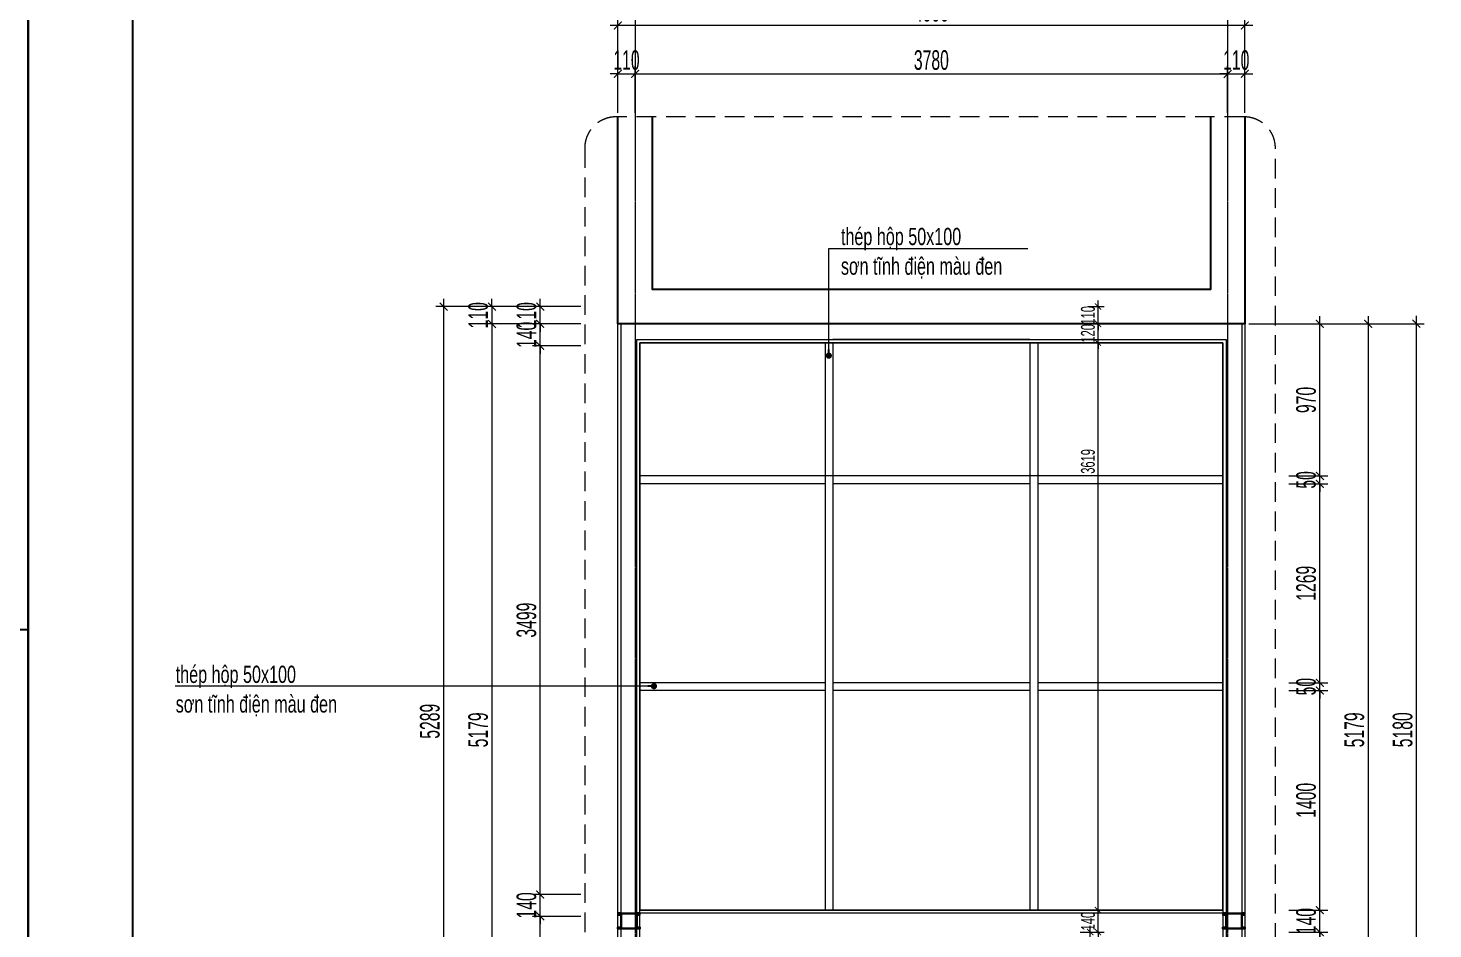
# Model space of a CAD drawing. Header units: millimetres. Extents: x 1336014 to 2939047, y -333549 to -60566.
# Drawn here: x 1394266 to 1403228, y -181788 to -176043 of the extents above; entities that cross this region are included whole.
import ezdxf

# ---------------------------------------------------------------- set-up
doc = ezdxf.new("R2010")
doc.units = ezdxf.units.MM
doc.header["$MEASUREMENT"] = 0
doc.linetypes.add('$1$HIDDEN', pattern=[0.375, 0.25, -0.125])
doc.linetypes.add('CENTER2', pattern=[1.125, 0.75, -0.125, 0.125, -0.125])
for name, color, linetype, lineweight in [('05.Text', 253, 'Continuous', 18), ('08.Dim', 156, 'Continuous', 15), ('09.Hatch', 250, 'Continuous', 5), ('10.Text', 254, 'Continuous', 18), ('10.truc', 250, 'CENTER2', 20), ('11.Khung bo', 32, 'Continuous', 50), ('12.Khung', 36, 'Continuous', 25), ('7', 7, 'Continuous', 25), ('kichthuoc', 1, 'Continuous', 9)]:
    doc.layers.add(name, color=color, linetype=linetype, lineweight=lineweight)
doc.layers.add('3', color=2, linetype='Continuous')
doc.layers.add('NHO', color=8, linetype='Continuous')
doc.layers.add('Tpl_Bound', color=1, linetype='Continuous', plot=False)
doc.styles.add('TT5_Text Dim', font='hoatbif.shx', dxfattribs={"width": 0.6})
doc.dimstyles.new('TT5_Dim 1-40', dxfattribs={"dimscale": 40, "dimtxt": 2.2, "dimasz": 1, "dimexe": 1, "dimexo": 0.5, "dimgap": 0.5, "dimtad": 1, "dimdec": 0, "dimzin": 0, "dimdsep": 46, "dimtxsty": 'TT5_Text Dim', "dimblk": 'ARCHTICK', "dimcen": 0, "dimdle": 1, "dimclrd": 256, "dimclre": 256, "dimclrt": 1, "dimadec": 0, "dimazin": 0, "dimtfac": 0.015, "dimtdec": 0, "dimtix": 1, "dimtmove": 2, "dimatfit": 3, "dimldrblk": 'DOT', "dimfxl": 1, "dimtolj": 1, "dimtzin": 0, "dimlwd": -1, "dimlwe": -1, "dimarcsym": 1})
doc.dimstyles.new('TT5_Dim 1-50', dxfattribs={"dimscale": 50, "dimtxt": 2.5, "dimasz": 1, "dimexe": 1, "dimexo": 0.5, "dimgap": 0.5, "dimtad": 1, "dimdec": 0, "dimzin": 0, "dimdsep": 46, "dimtxsty": 'TT5_Text Dim', "dimblk": 'ARCHTICK', "dimcen": 0, "dimdle": 1, "dimclrd": 256, "dimclre": 256, "dimclrt": 1, "dimadec": 0, "dimazin": 0, "dimtfac": 0.015, "dimtdec": 0, "dimtix": 1, "dimtmove": 2, "dimatfit": 3, "dimldrblk": 'DOT', "dimfxl": 1, "dimtolj": 1, "dimtzin": 0, "dimlwd": -1, "dimlwe": -1, "dimarcsym": 1})

# ---------------------------------------------------------------- blocks, each defined once
blk = doc.blocks.new('100')
at = {"layer": '11.Khung bo', "const_width": 26.7}
blk.add_lwpolyline([(1860913, -945240), (1860913, -916940), (1896063, -916940), (1896063, -945240)], close=True, dxfattribs=at)
blk.add_lwpolyline([(1860913, -945240), (1860913, -916940), (1896063, -916940), (1896063, -945240)], close=True, dxfattribs=at)
blk.add_lwpolyline([(1860913, -945240), (1860913, -916940), (1896063, -916940), (1896063, -945240)], close=True, dxfattribs=at)
at = {"layer": '12.Khung'}
blk.add_lwpolyline([(1901579, -945940), (1901579, -916240), (1859580, -916240), (1859580, -945940)], close=True, dxfattribs=at)
blk.add_lwpolyline([(1901579, -945940), (1901579, -916240), (1859580, -916240), (1859580, -945940)], close=True, dxfattribs=at)
blk.add_lwpolyline([(1901579, -945940), (1901579, -916240), (1859580, -916240), (1859580, -945940)], close=True, dxfattribs=at)
blk = doc.blocks.new('_ARCHTICK')
at = {"const_width": 0.15}
blk.add_lwpolyline([(-0.5, -0.5), (0.5, 0.5)], dxfattribs=at)
blk = doc.blocks.new('*D2317')
at = {"layer": '08.Dim', "transparency": 16777216}
for p, q in [((1398028.3, -176335.3), (1397978.3, -176335.3)), ((1398028.3, -176584.4), (1398028.3, -176285.3)), ((1398028.3, -176335.3), (1398138.3, -176335.3)), ((1398138.3, -176584.4), (1398138.3, -176285.3)), ((1398138.3, -176335.3), (1398188.3, -176335.3))]:
    blk.add_line(p, q, dxfattribs=at)
at = {"layer": 'Defpoints', "color": 0, "transparency": 16777216}
for p in [(1398138.3, -176335.3), (1398028.3, -176609.4), (1398138.3, -176609.4)]:
    blk.add_point(p, dxfattribs=at)
at = {"layer": '08.Dim', "transparency": 16777216, "xscale": 50, "yscale": 50, "zscale": 50}
blk.add_blockref('_ARCHTICK', (1398028.3, -176335.3), dxfattribs=at)
at = {"layer": '08.Dim', "transparency": 16777216, "xscale": 50, "yscale": 50, "zscale": 50, "rotation": 180}
blk.add_blockref('_ARCHTICK', (1398138.3, -176335.3), dxfattribs=at)
at = {"layer": '08.Dim', "color": 1, "transparency": 16777216, "insert": (1398083.3, -176247.8), "char_height": 125, "attachment_point": 5, "style": 'TT5_Text Dim'}
blk.add_mtext('\\A1;110', dxfattribs=at)
blk = doc.blocks.new('_DOT')
blk.add_line((-0.5, 0), (-1, 0))
at = {"const_width": 0.5}
blk.add_lwpolyline([(-0.25, 0, 1), (0.25, 0, 1)], format="xyb", close=True, dxfattribs=at)
blk = doc.blocks.new('DOT')
at = {"layer": 'NHO', "color": 0, "linetype": 'ByBlock'}
blk.add_line((-0.5, 0), (-1, 0), dxfattribs=at)
at = {"layer": 'NHO', "color": 0, "linetype": 'ByBlock', "const_width": 0.5}
blk.add_lwpolyline([(-0.25, 0, 1), (0.25, 0, 1)], format="xyb", close=True, dxfattribs=at)
blk = doc.blocks.new('*D2318')
at = {"layer": '08.Dim', "transparency": 16777216}
for p, q in [((1398088.3, -176335.3), (1401968.3, -176335.3)), ((1398138.3, -176584.4), (1398138.3, -176285.3)), ((1401918.3, -176584.4), (1401918.3, -176285.3))]:
    blk.add_line(p, q, dxfattribs=at)
at = {"layer": 'Defpoints', "color": 0, "transparency": 16777216}
for p in [(1401918.3, -176335.3), (1398138.3, -176609.4), (1401918.3, -176609.4)]:
    blk.add_point(p, dxfattribs=at)
at = {"layer": '08.Dim', "transparency": 16777216, "xscale": 50, "yscale": 50, "zscale": 50, "rotation": 180}
blk.add_blockref('_ARCHTICK', (1398138.3, -176335.3), dxfattribs=at)
at = {"layer": '08.Dim', "transparency": 16777216, "xscale": 50, "yscale": 50, "zscale": 50}
blk.add_blockref('_ARCHTICK', (1401918.3, -176335.3), dxfattribs=at)
at = {"layer": '08.Dim', "color": 1, "transparency": 16777216, "insert": (1400028.3, -176247.8), "char_height": 125, "attachment_point": 5, "style": 'TT5_Text Dim'}
blk.add_mtext('\\A1;3780', dxfattribs=at)
blk = doc.blocks.new('*D2319')
at = {"layer": '08.Dim', "transparency": 16777216}
for p, q in [((1401918.3, -176335.3), (1401868.3, -176335.3)), ((1401918.3, -176584.4), (1401918.3, -176285.3)), ((1401918.3, -176335.3), (1402028.3, -176335.3)), ((1402028.3, -176584.4), (1402028.3, -176285.3)), ((1402028.3, -176335.3), (1402078.3, -176335.3))]:
    blk.add_line(p, q, dxfattribs=at)
at = {"layer": 'Defpoints', "color": 0, "transparency": 16777216}
for p in [(1402028.3, -176335.3), (1401918.3, -176609.4), (1402028.3, -176609.4)]:
    blk.add_point(p, dxfattribs=at)
at = {"layer": '08.Dim', "transparency": 16777216, "xscale": 50, "yscale": 50, "zscale": 50}
blk.add_blockref('_ARCHTICK', (1401918.3, -176335.3), dxfattribs=at)
at = {"layer": '08.Dim', "transparency": 16777216, "xscale": 50, "yscale": 50, "zscale": 50, "rotation": 180}
blk.add_blockref('_ARCHTICK', (1402028.3, -176335.3), dxfattribs=at)
at = {"layer": '08.Dim', "color": 1, "transparency": 16777216, "insert": (1401973.3, -176247.8), "char_height": 125, "attachment_point": 5, "style": 'TT5_Text Dim'}
blk.add_mtext('\\A1;110', dxfattribs=at)
blk = doc.blocks.new('*D2320')
at = {"layer": '08.Dim', "transparency": 16777216}
for p, q in [((1398028.3, -176584.4), (1398028.3, -175977.3)), ((1402028.3, -176584.4), (1402028.3, -175977.3)), ((1402078.3, -176027.3), (1397978.3, -176027.3))]:
    blk.add_line(p, q, dxfattribs=at)
at = {"layer": 'Defpoints', "color": 0, "transparency": 16777216}
for p in [(1398028.3, -176027.3), (1398028.3, -176609.4), (1402028.3, -176609.4)]:
    blk.add_point(p, dxfattribs=at)
at = {"layer": '08.Dim', "transparency": 16777216, "xscale": 50, "yscale": 50, "zscale": 50, "rotation": 180}
blk.add_blockref('_ARCHTICK', (1398028.3, -176027.3), dxfattribs=at)
at = {"layer": '08.Dim', "transparency": 16777216, "xscale": 50, "yscale": 50, "zscale": 50}
blk.add_blockref('_ARCHTICK', (1402028.3, -176027.3), dxfattribs=at)
at = {"layer": '08.Dim', "color": 1, "transparency": 16777216, "insert": (1400028.3, -175939.8), "char_height": 125, "attachment_point": 5, "style": 'TT5_Text Dim'}
blk.add_mtext('\\A1;4000', dxfattribs=at)
blk = doc.blocks.new('*D2327')
at = {"layer": '08.Dim', "transparency": 16777216}
for p, q in [((1397533, -183018.4), (1397533, -181658.4)), ((1397791.5, -181708.4), (1397483, -181708.4)), ((1397791.5, -182968.4), (1397483, -182968.4))]:
    blk.add_line(p, q, dxfattribs=at)
at = {"layer": 'Defpoints', "color": 0, "transparency": 16777216}
for p in [(1397533, -181708.4), (1397816.5, -181708.4), (1397816.5, -182968.4)]:
    blk.add_point(p, dxfattribs=at)
at = {"layer": '08.Dim', "transparency": 16777216, "xscale": 50, "yscale": 50, "zscale": 50}
for p, rotation in [((1397533, -181708.4), 90), ((1397533, -182968.4), 270)]:
    blk.add_blockref('_ARCHTICK', p, dxfattribs=dict(at, rotation=rotation))
at = {"layer": '08.Dim', "color": 1, "transparency": 16777216, "insert": (1397445.5, -182338.4), "char_height": 125, "attachment_point": 5, "rotation": 90, "style": 'TT5_Text Dim'}
blk.add_mtext('\\A1;1260', dxfattribs=at)
blk = doc.blocks.new('*D2328')
at = {"layer": '08.Dim', "transparency": 16777216}
for p, q in [((1397791.5, -181568.4), (1397483, -181568.4)), ((1397533, -181568.4), (1397533, -181518.4)), ((1397533, -181708.4), (1397533, -181568.4)), ((1397791.5, -181708.4), (1397483, -181708.4)), ((1397533, -181708.4), (1397533, -181758.4))]:
    blk.add_line(p, q, dxfattribs=at)
at = {"layer": 'Defpoints', "color": 0, "transparency": 16777216}
for p in [(1397533, -181568.4), (1397816.5, -181568.4), (1397816.5, -181708.4)]:
    blk.add_point(p, dxfattribs=at)
at = {"layer": '08.Dim', "transparency": 16777216, "xscale": 50, "yscale": 50, "zscale": 50}
for p, rotation in [((1397533, -181568.4), 270), ((1397533, -181708.4), 90)]:
    blk.add_blockref('_ARCHTICK', p, dxfattribs=dict(at, rotation=rotation))
at = {"layer": '08.Dim', "color": 1, "transparency": 16777216, "insert": (1397445.5, -181638.4), "char_height": 125, "attachment_point": 5, "rotation": 90, "style": 'TT5_Text Dim'}
blk.add_mtext('\\A1;140', dxfattribs=at)
blk = doc.blocks.new('*D2329')
at = {"layer": '08.Dim', "transparency": 16777216}
for p, q in [((1397791.5, -178069.9), (1397483, -178069.9)), ((1397533, -181618.4), (1397533, -178019.9)), ((1397791.5, -181568.4), (1397483, -181568.4))]:
    blk.add_line(p, q, dxfattribs=at)
at = {"layer": 'Defpoints', "color": 0, "transparency": 16777216}
for p in [(1397533, -178069.9), (1397816.5, -178069.9), (1397816.5, -181568.4)]:
    blk.add_point(p, dxfattribs=at)
at = {"layer": '08.Dim', "transparency": 16777216, "xscale": 50, "yscale": 50, "zscale": 50}
for p, rotation in [((1397533, -178069.9), 90), ((1397533, -181568.4), 270)]:
    blk.add_blockref('_ARCHTICK', p, dxfattribs=dict(at, rotation=rotation))
at = {"layer": '08.Dim', "color": 1, "transparency": 16777216, "insert": (1397445.5, -179819.1), "char_height": 125, "attachment_point": 5, "rotation": 90, "style": 'TT5_Text Dim'}
blk.add_mtext('\\A1;3499', dxfattribs=at)
blk = doc.blocks.new('*D2330')
at = {"layer": '08.Dim', "transparency": 16777216}
for p, q in [((1397533, -177929.9), (1397533, -177879.9)), ((1397791.5, -177929.9), (1397483, -177929.9)), ((1397533, -178069.9), (1397533, -177929.9)), ((1397791.5, -178069.9), (1397483, -178069.9)), ((1397533, -178069.9), (1397533, -178119.9))]:
    blk.add_line(p, q, dxfattribs=at)
at = {"layer": 'Defpoints', "color": 0, "transparency": 16777216}
for p in [(1397533, -177929.9), (1397816.5, -177929.9), (1397816.5, -178069.9)]:
    blk.add_point(p, dxfattribs=at)
at = {"layer": '08.Dim', "transparency": 16777216, "xscale": 50, "yscale": 50, "zscale": 50}
for p, rotation in [((1397533, -177929.9), 270), ((1397533, -178069.9), 90)]:
    blk.add_blockref('_ARCHTICK', p, dxfattribs=dict(at, rotation=rotation))
at = {"layer": '08.Dim', "color": 1, "transparency": 16777216, "insert": (1397445.5, -177999.9), "char_height": 125, "attachment_point": 5, "rotation": 90, "style": 'TT5_Text Dim'}
blk.add_mtext('\\A1;140', dxfattribs=at)
blk = doc.blocks.new('*D2331')
at = {"layer": '08.Dim', "transparency": 16777216}
for p, q in [((1397533, -177819.9), (1397533, -177769.9)), ((1397791.5, -177819.9), (1397483, -177819.9)), ((1397533, -177929.9), (1397533, -177819.9)), ((1397791.5, -177929.9), (1397483, -177929.9)), ((1397533, -177929.9), (1397533, -177979.9))]:
    blk.add_line(p, q, dxfattribs=at)
at = {"layer": 'Defpoints', "color": 0, "transparency": 16777216}
for p in [(1397533, -177819.9), (1397816.5, -177819.9), (1397816.5, -177929.9)]:
    blk.add_point(p, dxfattribs=at)
at = {"layer": '08.Dim', "transparency": 16777216, "xscale": 50, "yscale": 50, "zscale": 50}
for p, rotation in [((1397533, -177819.9), 270), ((1397533, -177929.9), 90)]:
    blk.add_blockref('_ARCHTICK', p, dxfattribs=dict(at, rotation=rotation))
at = {"layer": '08.Dim', "color": 1, "transparency": 16777216, "insert": (1397445.5, -177874.9), "char_height": 125, "attachment_point": 5, "rotation": 90, "style": 'TT5_Text Dim'}
blk.add_mtext('\\A1;110', dxfattribs=at)
blk = doc.blocks.new('*D2332')
at = {"layer": '08.Dim', "transparency": 16777216}
for p, q in [((1397225, -177819.9), (1397225, -177769.9)), ((1397791.5, -177819.9), (1397175, -177819.9)), ((1397225, -177819.9), (1397225, -177929.9)), ((1397791.5, -177929.9), (1397175, -177929.9)), ((1397225, -177929.9), (1397225, -177979.9))]:
    blk.add_line(p, q, dxfattribs=at)
at = {"layer": 'Defpoints', "color": 0, "transparency": 16777216}
for p in [(1397816.5, -177819.9), (1397225, -177929.9), (1397816.5, -177929.9)]:
    blk.add_point(p, dxfattribs=at)
at = {"layer": '08.Dim', "transparency": 16777216, "xscale": 50, "yscale": 50, "zscale": 50}
for p, rotation in [((1397225, -177819.9), 270), ((1397225, -177929.9), 90)]:
    blk.add_blockref('_ARCHTICK', p, dxfattribs=dict(at, rotation=rotation))
at = {"layer": '08.Dim', "color": 1, "transparency": 16777216, "insert": (1397137.5, -177874.9), "char_height": 125, "attachment_point": 5, "rotation": 90, "style": 'TT5_Text Dim'}
blk.add_mtext('\\A1;110', dxfattribs=at)
blk = doc.blocks.new('*D2333')
at = {"layer": '08.Dim', "transparency": 16777216}
for p, q in [((1397225, -177879.9), (1397225, -183158.4)), ((1397791.5, -177929.9), (1397175, -177929.9)), ((1397791.5, -183108.4), (1397175, -183108.4))]:
    blk.add_line(p, q, dxfattribs=at)
at = {"layer": 'Defpoints', "color": 0, "transparency": 16777216}
for p in [(1397816.5, -177929.9), (1397225, -183108.4), (1397816.5, -183108.4)]:
    blk.add_point(p, dxfattribs=at)
at = {"layer": '08.Dim', "transparency": 16777216, "xscale": 50, "yscale": 50, "zscale": 50}
for p, rotation in [((1397225, -177929.9), 90), ((1397225, -183108.4), 270)]:
    blk.add_blockref('_ARCHTICK', p, dxfattribs=dict(at, rotation=rotation))
at = {"layer": '08.Dim', "color": 1, "transparency": 16777216, "insert": (1397137.5, -180519.1), "char_height": 125, "attachment_point": 5, "rotation": 90, "style": 'TT5_Text Dim'}
blk.add_mtext('\\A1;5179', dxfattribs=at)
blk = doc.blocks.new('*D2334')
at = {"layer": '08.Dim', "transparency": 16777216}
for p, q in [((1396917, -183158.4), (1396917, -177769.9)), ((1397791.5, -177819.9), (1396867, -177819.9)), ((1397791.5, -183108.4), (1396867, -183108.4))]:
    blk.add_line(p, q, dxfattribs=at)
at = {"layer": 'Defpoints', "color": 0, "transparency": 16777216}
for p in [(1396917, -177819.9), (1397816.5, -177819.9), (1397816.5, -183108.4)]:
    blk.add_point(p, dxfattribs=at)
at = {"layer": '08.Dim', "transparency": 16777216, "xscale": 50, "yscale": 50, "zscale": 50}
for p, rotation in [((1396917, -177819.9), 90), ((1396917, -183108.4), 270)]:
    blk.add_blockref('_ARCHTICK', p, dxfattribs=dict(at, rotation=rotation))
at = {"layer": '08.Dim', "color": 1, "transparency": 16777216, "insert": (1396829.5, -180464.1), "char_height": 125, "attachment_point": 5, "rotation": 90, "style": 'TT5_Text Dim'}
blk.add_mtext('\\A1;5289', dxfattribs=at)
blk = doc.blocks.new('*D2336')
at = {"layer": '08.Dim', "transparency": 16777216}
for p, q in [((1402309.1, -181808.4), (1402556.6, -181808.4)), ((1402506.6, -183018.4), (1402506.6, -181758.4)), ((1402309.1, -182968.4), (1402556.6, -182968.4))]:
    blk.add_line(p, q, dxfattribs=at)
at = {"layer": 'Defpoints', "color": 0, "transparency": 16777216}
for p in [(1402284.1, -181808.4), (1402506.6, -181808.4), (1402284.1, -182968.4)]:
    blk.add_point(p, dxfattribs=at)
at = {"layer": '08.Dim', "transparency": 16777216, "xscale": 50, "yscale": 50, "zscale": 50}
for p, rotation in [((1402506.6, -181808.4), 90), ((1402506.6, -182968.4), 270)]:
    blk.add_blockref('_ARCHTICK', p, dxfattribs=dict(at, rotation=rotation))
at = {"layer": '08.Dim', "color": 1, "transparency": 16777216, "insert": (1402419.1, -182388.4), "char_height": 125, "attachment_point": 5, "rotation": 90, "style": 'TT5_Text Dim'}
blk.add_mtext('\\A1;1160', dxfattribs=at)
blk = doc.blocks.new('*D2337')
at = {"layer": '08.Dim', "transparency": 16777216}
for p, q in [((1402506.6, -181668.4), (1402506.6, -181618.4)), ((1402309.1, -181668.4), (1402556.6, -181668.4)), ((1402506.6, -181808.4), (1402506.6, -181668.4)), ((1402309.1, -181808.4), (1402556.6, -181808.4)), ((1402506.6, -181808.4), (1402506.6, -181858.4))]:
    blk.add_line(p, q, dxfattribs=at)
at = {"layer": 'Defpoints', "color": 0, "transparency": 16777216}
for p in [(1402284.1, -181668.4), (1402506.6, -181668.4), (1402284.1, -181808.4)]:
    blk.add_point(p, dxfattribs=at)
at = {"layer": '08.Dim', "transparency": 16777216, "xscale": 50, "yscale": 50, "zscale": 50}
for p, rotation in [((1402506.6, -181668.4), 270), ((1402506.6, -181808.4), 90)]:
    blk.add_blockref('_ARCHTICK', p, dxfattribs=dict(at, rotation=rotation))
at = {"layer": '08.Dim', "color": 1, "transparency": 16777216, "insert": (1402419.1, -181738.4), "char_height": 125, "attachment_point": 5, "rotation": 90, "style": 'TT5_Text Dim'}
blk.add_mtext('\\A1;140', dxfattribs=at)
blk = doc.blocks.new('*D2338')
at = {"layer": '08.Dim', "transparency": 16777216}
for p, q in [((1402506.6, -181718.4), (1402506.6, -180218.4)), ((1402309.1, -180268.4), (1402556.6, -180268.4)), ((1402309.1, -181668.4), (1402556.6, -181668.4))]:
    blk.add_line(p, q, dxfattribs=at)
at = {"layer": 'Defpoints', "color": 0, "transparency": 16777216}
for p in [(1402284.1, -180268.4), (1402506.6, -180268.4), (1402284.1, -181668.4)]:
    blk.add_point(p, dxfattribs=at)
at = {"layer": '08.Dim', "transparency": 16777216, "xscale": 50, "yscale": 50, "zscale": 50}
for p, rotation in [((1402506.6, -180268.4), 90), ((1402506.6, -181668.4), 270)]:
    blk.add_blockref('_ARCHTICK', p, dxfattribs=dict(at, rotation=rotation))
at = {"layer": '08.Dim', "color": 1, "transparency": 16777216, "insert": (1402419.1, -180968.4), "char_height": 125, "attachment_point": 5, "rotation": 90, "style": 'TT5_Text Dim'}
blk.add_mtext('\\A1;1400', dxfattribs=at)
blk = doc.blocks.new('*D2339')
at = {"layer": '08.Dim', "transparency": 16777216}
for p, q in [((1402814.6, -177879.9), (1402814.6, -183158.4)), ((1402309.1, -177929.9), (1402864.6, -177929.9)), ((1402309.1, -183108.4), (1402864.6, -183108.4))]:
    blk.add_line(p, q, dxfattribs=at)
at = {"layer": 'Defpoints', "color": 0, "transparency": 16777216}
for p in [(1402284.1, -177929.9), (1402284.1, -183108.4), (1402814.6, -183108.4)]:
    blk.add_point(p, dxfattribs=at)
at = {"layer": '08.Dim', "transparency": 16777216, "xscale": 50, "yscale": 50, "zscale": 50}
for p, rotation in [((1402814.6, -177929.9), 90), ((1402814.6, -183108.4), 270)]:
    blk.add_blockref('_ARCHTICK', p, dxfattribs=dict(at, rotation=rotation))
at = {"layer": '08.Dim', "color": 1, "transparency": 16777216, "insert": (1402727.1, -180519.1), "char_height": 125, "attachment_point": 5, "rotation": 90, "style": 'TT5_Text Dim'}
blk.add_mtext('\\A1;5179', dxfattribs=at)
blk = doc.blocks.new('*D2340')
at = {"layer": '08.Dim', "transparency": 16777216}
for p, q in [((1403122.6, -183158.4), (1403122.6, -177878.9)), ((1402381.6, -177928.9), (1403172.6, -177928.9)), ((1402309.1, -183108.4), (1403172.6, -183108.4))]:
    blk.add_line(p, q, dxfattribs=at)
at = {"layer": 'Defpoints', "color": 0, "transparency": 16777216}
for p in [(1402356.6, -177928.9), (1403122.6, -177928.9), (1402284.1, -183108.4)]:
    blk.add_point(p, dxfattribs=at)
at = {"layer": '08.Dim', "transparency": 16777216, "xscale": 50, "yscale": 50, "zscale": 50}
for p, rotation in [((1403122.6, -177928.9), 90), ((1403122.6, -183108.4), 270)]:
    blk.add_blockref('_ARCHTICK', p, dxfattribs=dict(at, rotation=rotation))
at = {"layer": '08.Dim', "color": 1, "transparency": 16777216, "insert": (1403035.1, -180518.6), "char_height": 125, "attachment_point": 5, "rotation": 90, "style": 'TT5_Text Dim'}
blk.add_mtext('\\A1;5180', dxfattribs=at)
blk = doc.blocks.new('*D2366')
at = {"layer": '08.Dim', "transparency": 16777216}
for p, q in [((1400978, -181808.4), (1401081.4, -181808.4)), ((1401041.4, -183008.4), (1401041.4, -181768.4)), ((1401021.9, -182968.4), (1401081.4, -182968.4))]:
    blk.add_line(p, q, dxfattribs=at)
at = {"layer": 'Defpoints', "color": 0, "transparency": 16777216}
for p in [(1400958, -181808.4), (1401041.4, -181808.4), (1401001.9, -182968.4)]:
    blk.add_point(p, dxfattribs=at)
at = {"layer": '08.Dim', "transparency": 16777216, "xscale": 40, "yscale": 40, "zscale": 40}
for p, rotation in [((1401041.4, -181808.4), 90), ((1401041.4, -182968.4), 270)]:
    blk.add_blockref('_ARCHTICK', p, dxfattribs=dict(at, rotation=rotation))
at = {"layer": '08.Dim', "color": 1, "transparency": 16777216, "insert": (1400977.4, -182388.4), "char_height": 88, "attachment_point": 5, "rotation": 90, "style": 'TT5_Text Dim'}
blk.add_mtext('\\A1;1160', dxfattribs=at)
blk = doc.blocks.new('*D2367')
at = {"layer": '08.Dim', "transparency": 16777216}
for p, q in [((1401091.4, -181668.4), (1401091.4, -181628.4)), ((1401028, -181668.4), (1401131.4, -181668.4)), ((1401091.4, -181808.4), (1401091.4, -181668.4)), ((1401028, -181808.4), (1401131.4, -181808.4)), ((1401091.4, -181808.4), (1401091.4, -181848.4))]:
    blk.add_line(p, q, dxfattribs=at)
at = {"layer": 'Defpoints', "color": 0, "transparency": 16777216}
for p in [(1401008, -181668.4), (1401091.4, -181668.4), (1401008, -181808.4)]:
    blk.add_point(p, dxfattribs=at)
at = {"layer": '08.Dim', "transparency": 16777216, "xscale": 40, "yscale": 40, "zscale": 40}
for p, rotation in [((1401091.4, -181668.4), 270), ((1401091.4, -181808.4), 90)]:
    blk.add_blockref('_ARCHTICK', p, dxfattribs=dict(at, rotation=rotation))
at = {"layer": '08.Dim', "color": 1, "transparency": 16777216, "insert": (1401027.4, -181738.4), "char_height": 88, "attachment_point": 5, "rotation": 90, "style": 'TT5_Text Dim'}
blk.add_mtext('\\A1;140', dxfattribs=at)
blk = doc.blocks.new('*D2368')
at = {"layer": '08.Dim', "transparency": 16777216}
for p, q in [((1401028, -178049.9), (1401131.4, -178049.9)), ((1401091.4, -181708.4), (1401091.4, -178009.9)), ((1401028, -181668.4), (1401131.4, -181668.4))]:
    blk.add_line(p, q, dxfattribs=at)
at = {"layer": 'Defpoints', "color": 0, "transparency": 16777216}
for p in [(1401008, -178049.9), (1401091.4, -178049.9), (1401008, -181668.4)]:
    blk.add_point(p, dxfattribs=at)
at = {"layer": '08.Dim', "transparency": 16777216, "xscale": 40, "yscale": 40, "zscale": 40}
for p, rotation in [((1401091.4, -178049.9), 90), ((1401091.4, -181668.4), 270)]:
    blk.add_blockref('_ARCHTICK', p, dxfattribs=dict(at, rotation=rotation))
at = {"layer": '08.Dim', "color": 1, "transparency": 16777216, "insert": (1401027.4, -178806.9), "char_height": 88, "attachment_point": 5, "rotation": 90, "style": 'TT5_Text Dim'}
blk.add_mtext('\\A1;3619', dxfattribs=at)
blk = doc.blocks.new('*D2369')
at = {"layer": '08.Dim', "transparency": 16777216}
for p, q in [((1401091.4, -177929.9), (1401091.4, -177889.9)), ((1401028, -177929.9), (1401131.4, -177929.9)), ((1401091.4, -178049.9), (1401091.4, -177929.9)), ((1401028, -178049.9), (1401131.4, -178049.9)), ((1401091.4, -178049.9), (1401091.4, -178089.9))]:
    blk.add_line(p, q, dxfattribs=at)
at = {"layer": 'Defpoints', "color": 0, "transparency": 16777216}
for p in [(1401008, -177929.9), (1401091.4, -177929.9), (1401008, -178049.9)]:
    blk.add_point(p, dxfattribs=at)
at = {"layer": '08.Dim', "transparency": 16777216, "xscale": 40, "yscale": 40, "zscale": 40}
for p, rotation in [((1401091.4, -177929.9), 270), ((1401091.4, -178049.9), 90)]:
    blk.add_blockref('_ARCHTICK', p, dxfattribs=dict(at, rotation=rotation))
at = {"layer": '08.Dim', "color": 1, "transparency": 16777216, "insert": (1401027.4, -177989.9), "char_height": 88, "attachment_point": 5, "rotation": 90, "style": 'TT5_Text Dim'}
blk.add_mtext('\\A1;120', dxfattribs=at)
blk = doc.blocks.new('*D2370')
at = {"layer": '08.Dim', "transparency": 16777216}
for p, q in [((1401091.4, -177819.9), (1401091.4, -177779.9)), ((1401028, -177819.9), (1401131.4, -177819.9)), ((1401091.4, -177929.9), (1401091.4, -177819.9)), ((1401028, -177929.9), (1401131.4, -177929.9)), ((1401091.4, -177929.9), (1401091.4, -177969.9))]:
    blk.add_line(p, q, dxfattribs=at)
at = {"layer": 'Defpoints', "color": 0, "transparency": 16777216}
for p in [(1401008, -177819.9), (1401091.4, -177819.9), (1401008, -177929.9)]:
    blk.add_point(p, dxfattribs=at)
at = {"layer": '08.Dim', "transparency": 16777216, "xscale": 40, "yscale": 40, "zscale": 40}
for p, rotation in [((1401091.4, -177819.9), 270), ((1401091.4, -177929.9), 90)]:
    blk.add_blockref('_ARCHTICK', p, dxfattribs=dict(at, rotation=rotation))
at = {"layer": '08.Dim', "color": 1, "transparency": 16777216, "insert": (1401027.4, -177874.9), "char_height": 88, "attachment_point": 5, "rotation": 90, "style": 'TT5_Text Dim'}
blk.add_mtext('\\A1;110', dxfattribs=at)
blk = doc.blocks.new('*D2372')
at = {"layer": '08.Dim', "transparency": 16777216}
for p, q in [((1402309.1, -180218.4), (1402556.6, -180218.4)), ((1402506.6, -180218.4), (1402506.6, -180168.4)), ((1402506.6, -180268.4), (1402506.6, -180218.4)), ((1402309.1, -180268.4), (1402556.6, -180268.4)), ((1402506.6, -180268.4), (1402506.6, -180318.4))]:
    blk.add_line(p, q, dxfattribs=at)
at = {"layer": 'Defpoints', "color": 0, "transparency": 16777216}
for p in [(1402284.1, -180218.4), (1402506.6, -180218.4), (1402284.1, -180268.4)]:
    blk.add_point(p, dxfattribs=at)
at = {"layer": '08.Dim', "transparency": 16777216, "xscale": 50, "yscale": 50, "zscale": 50}
for p, rotation in [((1402506.6, -180218.4), 270), ((1402506.6, -180268.4), 90)]:
    blk.add_blockref('_ARCHTICK', p, dxfattribs=dict(at, rotation=rotation))
at = {"layer": '08.Dim', "color": 1, "transparency": 16777216, "insert": (1402419.1, -180243.4), "char_height": 125, "attachment_point": 5, "rotation": 90, "style": 'TT5_Text Dim'}
blk.add_mtext('\\A1;50', dxfattribs=at)
blk = doc.blocks.new('*D2373')
at = {"layer": '08.Dim', "transparency": 16777216}
for p, q in [((1402309.1, -178949.9), (1402556.6, -178949.9)), ((1402506.6, -180268.4), (1402506.6, -178899.9)), ((1402309.1, -180218.4), (1402556.6, -180218.4))]:
    blk.add_line(p, q, dxfattribs=at)
at = {"layer": 'Defpoints', "color": 0, "transparency": 16777216}
for p in [(1402284.1, -178949.9), (1402506.6, -178949.9), (1402284.1, -180218.4)]:
    blk.add_point(p, dxfattribs=at)
at = {"layer": '08.Dim', "transparency": 16777216, "xscale": 50, "yscale": 50, "zscale": 50}
for p, rotation in [((1402506.6, -178949.9), 90), ((1402506.6, -180218.4), 270)]:
    blk.add_blockref('_ARCHTICK', p, dxfattribs=dict(at, rotation=rotation))
at = {"layer": '08.Dim', "color": 1, "transparency": 16777216, "insert": (1402419.1, -179584.1), "char_height": 125, "attachment_point": 5, "rotation": 90, "style": 'TT5_Text Dim'}
blk.add_mtext('\\A1;1269', dxfattribs=at)
blk = doc.blocks.new('*D2374')
at = {"layer": '08.Dim', "transparency": 16777216}
for p, q in [((1402506.6, -178899.9), (1402506.6, -178849.9)), ((1402309.1, -178899.9), (1402556.6, -178899.9)), ((1402309.1, -178949.9), (1402556.6, -178949.9)), ((1402506.6, -178949.9), (1402506.6, -178899.9)), ((1402506.6, -178949.9), (1402506.6, -178999.9))]:
    blk.add_line(p, q, dxfattribs=at)
at = {"layer": 'Defpoints', "color": 0, "transparency": 16777216}
for p in [(1402284.1, -178899.9), (1402284.1, -178949.9), (1402506.6, -178899.9)]:
    blk.add_point(p, dxfattribs=at)
at = {"layer": '08.Dim', "transparency": 16777216, "xscale": 50, "yscale": 50, "zscale": 50}
for p, rotation in [((1402506.6, -178899.9), 270), ((1402506.6, -178949.9), 90)]:
    blk.add_blockref('_ARCHTICK', p, dxfattribs=dict(at, rotation=rotation))
at = {"layer": '08.Dim', "color": 1, "transparency": 16777216, "insert": (1402419.1, -178924.9), "char_height": 125, "attachment_point": 5, "rotation": 90, "style": 'TT5_Text Dim'}
blk.add_mtext('\\A1;50', dxfattribs=at)
blk = doc.blocks.new('*D2375')
at = {"layer": '08.Dim', "transparency": 16777216}
for p, q in [((1402506.6, -178949.9), (1402506.6, -177879.9)), ((1402053.3, -177929.9), (1402556.6, -177929.9)), ((1402309.1, -178899.9), (1402556.6, -178899.9))]:
    blk.add_line(p, q, dxfattribs=at)
at = {"layer": 'Defpoints', "color": 0, "transparency": 16777216}
for p in [(1402028.3, -177929.9), (1402506.6, -177929.9), (1402284.1, -178899.9)]:
    blk.add_point(p, dxfattribs=at)
at = {"layer": '08.Dim', "transparency": 16777216, "xscale": 50, "yscale": 50, "zscale": 50}
for p, rotation in [((1402506.6, -177929.9), 90), ((1402506.6, -178899.9), 270)]:
    blk.add_blockref('_ARCHTICK', p, dxfattribs=dict(at, rotation=rotation))
at = {"layer": '08.Dim', "color": 1, "transparency": 16777216, "insert": (1402419.1, -178414.9), "char_height": 125, "attachment_point": 5, "rotation": 90, "style": 'TT5_Text Dim'}
blk.add_mtext('\\A1;970', dxfattribs=at)

msp = doc.modelspace()

# ---------------------------------------------------------------- hatches: boundary and pattern name
at = {"layer": '09.Hatch'}
h = msp.add_hatch(color=256, dxfattribs=at)
h.dxf.hatch_style = 1
h.paths.add_polyline_path([(1398030.8, -181780.9), (1398045.8, -181780.9), (1398045.8, -181785.9), (1398030.8, -181785.9)], flags=16)
h.paths.add_polyline_path([(1398028.3, -181778.4), (1398048.3, -181778.4), (1398048.3, -181788.4), (1398028.3, -181788.4)])
h.paths.add_polyline_path([(1398045.8, -181690.9), (1398030.8, -181690.9), (1398030.8, -181695.9), (1398045.8, -181695.9)], flags=16)
h.paths.add_polyline_path([(1398048.3, -181688.4), (1398028.3, -181688.4), (1398028.3, -181698.4), (1398048.3, -181698.4)])
h.paths.add_polyline_path([(1398150.8, -181695.9), (1398165.8, -181695.9), (1398165.8, -181690.9), (1398150.8, -181690.9)], flags=16)
h.paths.add_polyline_path([(1398148.3, -181698.4), (1398168.3, -181698.4), (1398168.3, -181688.4), (1398148.3, -181688.4)])
h.paths.add_polyline_path([(1398050.8, -181690.9), (1398145.8, -181690.9), (1398145.8, -181785.9), (1398050.8, -181785.9)], flags=16)
h.paths.add_polyline_path([(1398048.3, -181688.4), (1398148.3, -181688.4), (1398148.3, -181788.4), (1398048.3, -181788.4)])
h.paths.add_polyline_path([(1398150.8, -181780.9), (1398165.8, -181780.9), (1398165.8, -181785.9), (1398150.8, -181785.9)], flags=16)
h.paths.add_polyline_path([(1398148.3, -181778.4), (1398168.3, -181778.4), (1398168.3, -181788.4), (1398148.3, -181788.4)])
h = msp.add_hatch(color=256, dxfattribs=at)
h.dxf.hatch_style = 1
h.paths.add_polyline_path([(1401890.8, -181780.9), (1401905.8, -181780.9), (1401905.8, -181785.9), (1401890.8, -181785.9)], flags=16)
h.paths.add_polyline_path([(1401888.3, -181778.4), (1401908.3, -181778.4), (1401908.3, -181788.4), (1401888.3, -181788.4)])
h.paths.add_polyline_path([(1401905.8, -181690.9), (1401890.8, -181690.9), (1401890.8, -181695.9), (1401905.8, -181695.9)], flags=16)
h.paths.add_polyline_path([(1401908.3, -181688.4), (1401888.3, -181688.4), (1401888.3, -181698.4), (1401908.3, -181698.4)])
h.paths.add_polyline_path([(1402010.8, -181695.9), (1402025.8, -181695.9), (1402025.8, -181690.9), (1402010.8, -181690.9)], flags=16)
h.paths.add_polyline_path([(1402008.3, -181698.4), (1402028.3, -181698.4), (1402028.3, -181688.4), (1402008.3, -181688.4)])
h.paths.add_polyline_path([(1401910.8, -181690.9), (1402005.8, -181690.9), (1402005.8, -181785.9), (1401910.8, -181785.9)], flags=16)
h.paths.add_polyline_path([(1401908.3, -181688.4), (1402008.3, -181688.4), (1402008.3, -181788.4), (1401908.3, -181788.4)])
h.paths.add_polyline_path([(1402010.8, -181780.9), (1402025.8, -181780.9), (1402025.8, -181785.9), (1402010.8, -181785.9)], flags=16)
h.paths.add_polyline_path([(1402008.3, -181778.4), (1402028.3, -181778.4), (1402028.3, -181788.4), (1402008.3, -181788.4)])

# ---------------------------------------------------------------- linework, layer by layer
at = {"layer": '05.Text', "color": 6, "linetype": '$1$HIDDEN', "ltscale": 500}
msp.add_lwpolyline([(1398016.5, -183389.2), (1402023.1, -183389.2, 0.414214), (1402223.1, -183189.2), (1402223.1, -176809.4, 0.414214), (1402023.1, -176609.4), (1398016.5, -176609.4, 0.414214), (1397816.5, -176809.4), (1397816.5, -183189.2, 0.414214)], format="xyb", close=True, dxfattribs=at)
at = {"layer": '10.truc'}
for p, q in [((1398138.3, -175098.3), (1398138.3, -184437)), ((1401918.3, -175098.3), (1401918.3, -184437))]:
    msp.add_line(p, q, dxfattribs=at)
at = {"layer": '3', "color": 3}
for points in [[(1398048.3, -181688.4), (1398028.3, -181688.4), (1398028.3, -181698.4), (1398048.3, -181698.4)], [(1398045.8, -181690.9), (1398030.8, -181690.9), (1398030.8, -181695.9), (1398045.8, -181695.9)], [(1398048.3, -181688.4), (1398148.3, -181688.4), (1398148.3, -181788.4), (1398048.3, -181788.4)], [(1398050.8, -181690.9), (1398145.8, -181690.9), (1398145.8, -181785.9), (1398050.8, -181785.9)], [(1398148.3, -181698.4), (1398168.3, -181698.4), (1398168.3, -181688.4), (1398148.3, -181688.4)], [(1398150.8, -181695.9), (1398165.8, -181695.9), (1398165.8, -181690.9), (1398150.8, -181690.9)], [(1401908.3, -181688.4), (1401888.3, -181688.4), (1401888.3, -181698.4), (1401908.3, -181698.4)], [(1401905.8, -181690.9), (1401890.8, -181690.9), (1401890.8, -181695.9), (1401905.8, -181695.9)], [(1401908.3, -181688.4), (1402008.3, -181688.4), (1402008.3, -181788.4), (1401908.3, -181788.4)], [(1401910.8, -181690.9), (1402005.8, -181690.9), (1402005.8, -181785.9), (1401910.8, -181785.9)], [(1402008.3, -181698.4), (1402028.3, -181698.4), (1402028.3, -181688.4), (1402008.3, -181688.4)], [(1402010.8, -181695.9), (1402025.8, -181695.9), (1402025.8, -181690.9), (1402010.8, -181690.9)], [(1398028.3, -181778.4), (1398048.3, -181778.4), (1398048.3, -181788.4), (1398028.3, -181788.4)], [(1398030.8, -181780.9), (1398045.8, -181780.9), (1398045.8, -181785.9), (1398030.8, -181785.9)], [(1398148.3, -181778.4), (1398168.3, -181778.4), (1398168.3, -181788.4), (1398148.3, -181788.4)], [(1398150.8, -181780.9), (1398165.8, -181780.9), (1398165.8, -181785.9), (1398150.8, -181785.9)], [(1401888.3, -181778.4), (1401908.3, -181778.4), (1401908.3, -181788.4), (1401888.3, -181788.4)], [(1401890.8, -181780.9), (1401905.8, -181780.9), (1401905.8, -181785.9), (1401890.8, -181785.9)], [(1402008.3, -181778.4), (1402028.3, -181778.4), (1402028.3, -181788.4), (1402008.3, -181788.4)], [(1402010.8, -181780.9), (1402025.8, -181780.9), (1402025.8, -181785.9), (1402010.8, -181785.9)]]:
    msp.add_lwpolyline(points, close=True, dxfattribs=at)
at = {"layer": '7'}
for points in [[(1402028.3, -176609.4), (1402028.3, -177929.9), (1398028.3, -177929.9), (1398028.3, -176609.4)], [(1401808.3, -176609.4), (1401808.3, -177709.9), (1398248.3, -177709.9), (1398248.3, -176609.4)]]:
    msp.add_lwpolyline(points, dxfattribs=at)
at = {"layer": 'kichthuoc'}
for p, q in [((1399350, -178049.9), (1399350, -180218.4)), ((1399350, -178049.9), (1399350, -181668.4)), ((1400656.6, -178029.8), (1399400, -178029.8)), ((1399400, -178049.9), (1399400, -181668.4)), ((1400656.6, -178049.9), (1400656.6, -181668.4)), ((1400706.6, -178049.9), (1400706.6, -180218.4)), ((1400706.6, -178049.9), (1400706.6, -181668.4)), ((1399350, -178099.9), (1399350, -178899.9)), ((1400706.6, -178099.9), (1400706.6, -178899.9)), ((1399350, -178505.4), (1399350, -178899.9)), ((1399350, -178505.4), (1399350, -178899.9)), ((1400706.6, -178505.4), (1400706.6, -178899.9)), ((1400706.6, -178505.4), (1400706.6, -178899.9)), ((1399350, -178899.9), (1398168.3, -178899.9)), ((1401888.3, -178899.9), (1398168.3, -178899.9)), ((1401888.3, -178899.9), (1398168.3, -178899.9)), ((1399350, -178949.9), (1398168.3, -178949.9)), ((1400656.6, -178899.9), (1399400, -178899.9)), ((1400656.6, -178949.9), (1399400, -178949.9)), ((1401888.3, -178899.9), (1400706.6, -178899.9)), ((1401888.3, -178949.9), (1400706.6, -178949.9)), ((1399350, -180218.4), (1398168.3, -180218.4)), ((1400656.6, -180218.4), (1399400, -180218.4)), ((1401888.3, -180218.4), (1400706.6, -180218.4)), ((1399350, -180268.4), (1398168.3, -180268.4)), ((1400656.6, -180268.4), (1399400, -180268.4)), ((1401888.3, -180268.4), (1400706.6, -180268.4)), ((1399350, -180868.4), (1399350, -181668.4)), ((1400706.6, -180868.4), (1400706.6, -181668.4)), ((1401888.3, -181668.4), (1398168.3, -181668.4)), ((1401888.3, -181688.4), (1398168.3, -181688.4))]:
    msp.add_line(p, q, dxfattribs=at)
for points in [[(1402028.3, -177929.9), (1402028.3, -183108.4), (1398028.3, -183108.4), (1398028.3, -177929.9)], [(1402008.3, -177929.9), (1402008.3, -183088.4), (1398048.3, -183088.4), (1398048.3, -177929.9)], [(1401908.3, -178029.9), (1401908.3, -182988.4), (1398148.3, -182988.4), (1398148.3, -178029.9)], [(1401888.3, -178049.9), (1401888.3, -182968.4), (1398168.3, -182968.4), (1398168.3, -178049.9)], [(1401888.3, -181668.4), (1401888.3, -178049.9), (1398168.3, -178049.9), (1398168.3, -181668.4)]]:
    msp.add_lwpolyline(points, close=True, dxfattribs=at)
at = {"layer": 'Tpl_Bound', "color": 1}
for points in [[(1381665.9, -179880.9), (1381665.9, -170971), (1394265.8, -170971), (1394265.8, -179880.9)], [(1394265.8, -185820.9), (1394265.8, -170971), (1415265.6, -170971), (1415265.6, -185820.9)]]:
    msp.add_lwpolyline(points, close=True, dxfattribs=at)

# ---------------------------------------------------------------- block references
at = {"layer": '05.Text', "xscale": 0.5, "yscale": 0.5, "zscale": 0.5}
msp.add_blockref('100', (464476, 287149), dxfattribs=at)

# ---------------------------------------------------------------- texts
at = {"layer": '10.Text', "style": 'TT5_Text Dim', "width": 0.7}
for s, p in [('thÐp hép 50x100', (1399451.4, -177427.2)), ('s¬n tÜnh ®iÖn mµu ®en', (1399451.4, -177616.3)), ('thÐp hép 50x100', (1395207.5, -180219.8)), ('s¬n tÜnh ®iÖn mµu ®en', (1395207.5, -180408.9))]:
    msp.add_text(s, height=110, dxfattribs=at).set_placement(p)

# ---------------------------------------------------------------- dimensions: what is measured, and where the dimension line sits
at = {"layer": '08.Dim'}
for base, p1, p2, picture, middle in [((1398028.3, -176027.3), (1402028.3, -176609.4), (1398028.3, -176609.4), '*D2320', (1400028.3, -175939.8)), ((1398138.3, -176335.3), (1398028.3, -176609.4), (1398138.3, -176609.4), '*D2317', (1398083.3, -176247.8)), ((1401918.3, -176335.3), (1398138.3, -176609.4), (1401918.3, -176609.4), '*D2318', (1400028.3, -176247.8)), ((1402028.3, -176335.3), (1401918.3, -176609.4), (1402028.3, -176609.4), '*D2319', (1401973.3, -176247.8))]:
    dim = msp.add_linear_dim(base=base, p1=p1, p2=p2, dimstyle='TT5_Dim 1-50', override={"dimldrblk": 'DOT'}, dxfattribs=at)
    dim.commit()
    dim.dimension.update_dxf_attribs({"geometry": picture, "text_midpoint": middle})
for base, p1, p2, picture, middle in [((1396917.0048, -177819.8637), (1397816.4972, -183108.3824), (1397816.4972, -177819.8637), '*D2334', (1396829.5048, -180464.1231)), ((1397225, -177929.9), (1397816.5, -177819.9), (1397816.5, -177929.9), '*D2332', (1397137.5, -177874.9)), ((1397533, -177819.9), (1397816.5, -177929.9), (1397816.5, -177819.9), '*D2331', (1397445.5, -177874.9)), ((1397225.0048, -183108.3824), (1397816.4972, -177929.8637), (1397816.4972, -183108.3824), '*D2333', (1397137.5048, -180519.1231)), ((1397533, -177929.9), (1397816.5, -178069.9), (1397816.5, -177929.9), '*D2330', (1397445.5, -177999.9)), ((1402506.6, -177929.9), (1402284.1, -178899.9), (1402028.3, -177929.9), '*D2375', (1402419.1, -178414.9)), ((1403122.5691, -177928.8637), (1402284.0949, -183108.3824), (1402356.5691, -177928.8637), '*D2340', (1403035.0691, -180518.6231)), ((1402814.5691, -183108.3824), (1402284.0949, -177929.8637), (1402284.0949, -183108.3824), '*D2339', (1402727.0691, -180519.1231)), ((1397533.0048, -178069.8637), (1397816.4972, -181568.3823), (1397816.4972, -178069.8637), '*D2329', (1397445.5048, -179819.123)), ((1402506.6, -178899.9), (1402284.1, -178949.9), (1402284.1, -178899.9), '*D2374', (1402419.1, -178924.9)), ((1402506.5691, -178949.8636), (1402284.0949, -180218.3823), (1402284.0949, -178949.8636), '*D2373', (1402419.0691, -179584.123)), ((1402506.6, -180218.4), (1402284.1, -180268.4), (1402284.1, -180218.4), '*D2372', (1402419.1, -180243.4)), ((1402506.6, -180268.4), (1402284.1, -181668.4), (1402284.1, -180268.4), '*D2338', (1402419.1, -180968.4)), ((1397533, -181568.4), (1397816.5, -181708.4), (1397816.5, -181568.4), '*D2328', (1397445.5, -181638.4)), ((1397533, -181708.4), (1397816.5, -182968.4), (1397816.5, -181708.4), '*D2327', (1397445.5, -182338.4)), ((1402506.6, -181668.4), (1402284.1, -181808.4), (1402284.1, -181668.4), '*D2337', (1402419.1, -181738.4)), ((1402506.6, -181808.4), (1402284.1, -182968.4), (1402284.1, -181808.4), '*D2336', (1402419.1, -182388.4))]:
    dim = msp.add_linear_dim(base=base, p1=p1, p2=p2, angle=90, dimstyle='TT5_Dim 1-50', override={"dimldrblk": 'DOT'}, dxfattribs=at)
    dim.commit()
    dim.dimension.update_dxf_attribs({"geometry": picture, "text_midpoint": middle})
for base, p1, p2, picture, middle in [((1401091.4, -177819.9), (1401008, -177929.9), (1401008, -177819.9), '*D2370', (1401027.4, -177874.9)), ((1401091.4, -177929.9), (1401008, -178049.9), (1401008, -177929.9), '*D2369', (1401027.4, -177989.9)), ((1401091.4, -181668.4), (1401008, -181808.4), (1401008, -181668.4), '*D2367', (1401027.4, -181738.4)), ((1401041.4, -181808.4), (1401001.9, -182968.4), (1400958, -181808.4), '*D2366', (1400977.4, -182388.4))]:
    dim = msp.add_linear_dim(base=base, p1=p1, p2=p2, angle=90, dimstyle='TT5_Dim 1-40', dxfattribs=at)
    dim.commit()
    dim.dimension.update_dxf_attribs({"geometry": picture, "text_midpoint": middle})
dim = msp.add_linear_dim(base=(1401091.4082, -178049.8637), p1=(1401007.9506, -181668.3823), p2=(1401007.9506, -178049.8637), angle=90, dimstyle='TT5_Dim 1-40', dxfattribs=at)
dim.commit()
dim.dimension.update_dxf_attribs({"geometry": '*D2368', "text_midpoint": (1401027.4082, -178806.8823), "dimtype": 160})

# ---------------------------------------------------------------- leaders
for points in [[(1399373.9, -178132.5), (1399373.9, -177448), (1400643.9, -177448)], [(1398258.5, -180240.6), (1395204.9, -180240.6)]]:
    msp.add_leader(points, dimstyle='TT5_Dim 1-40', dxfattribs=at)

doc.saveas('drawing.dxf')
